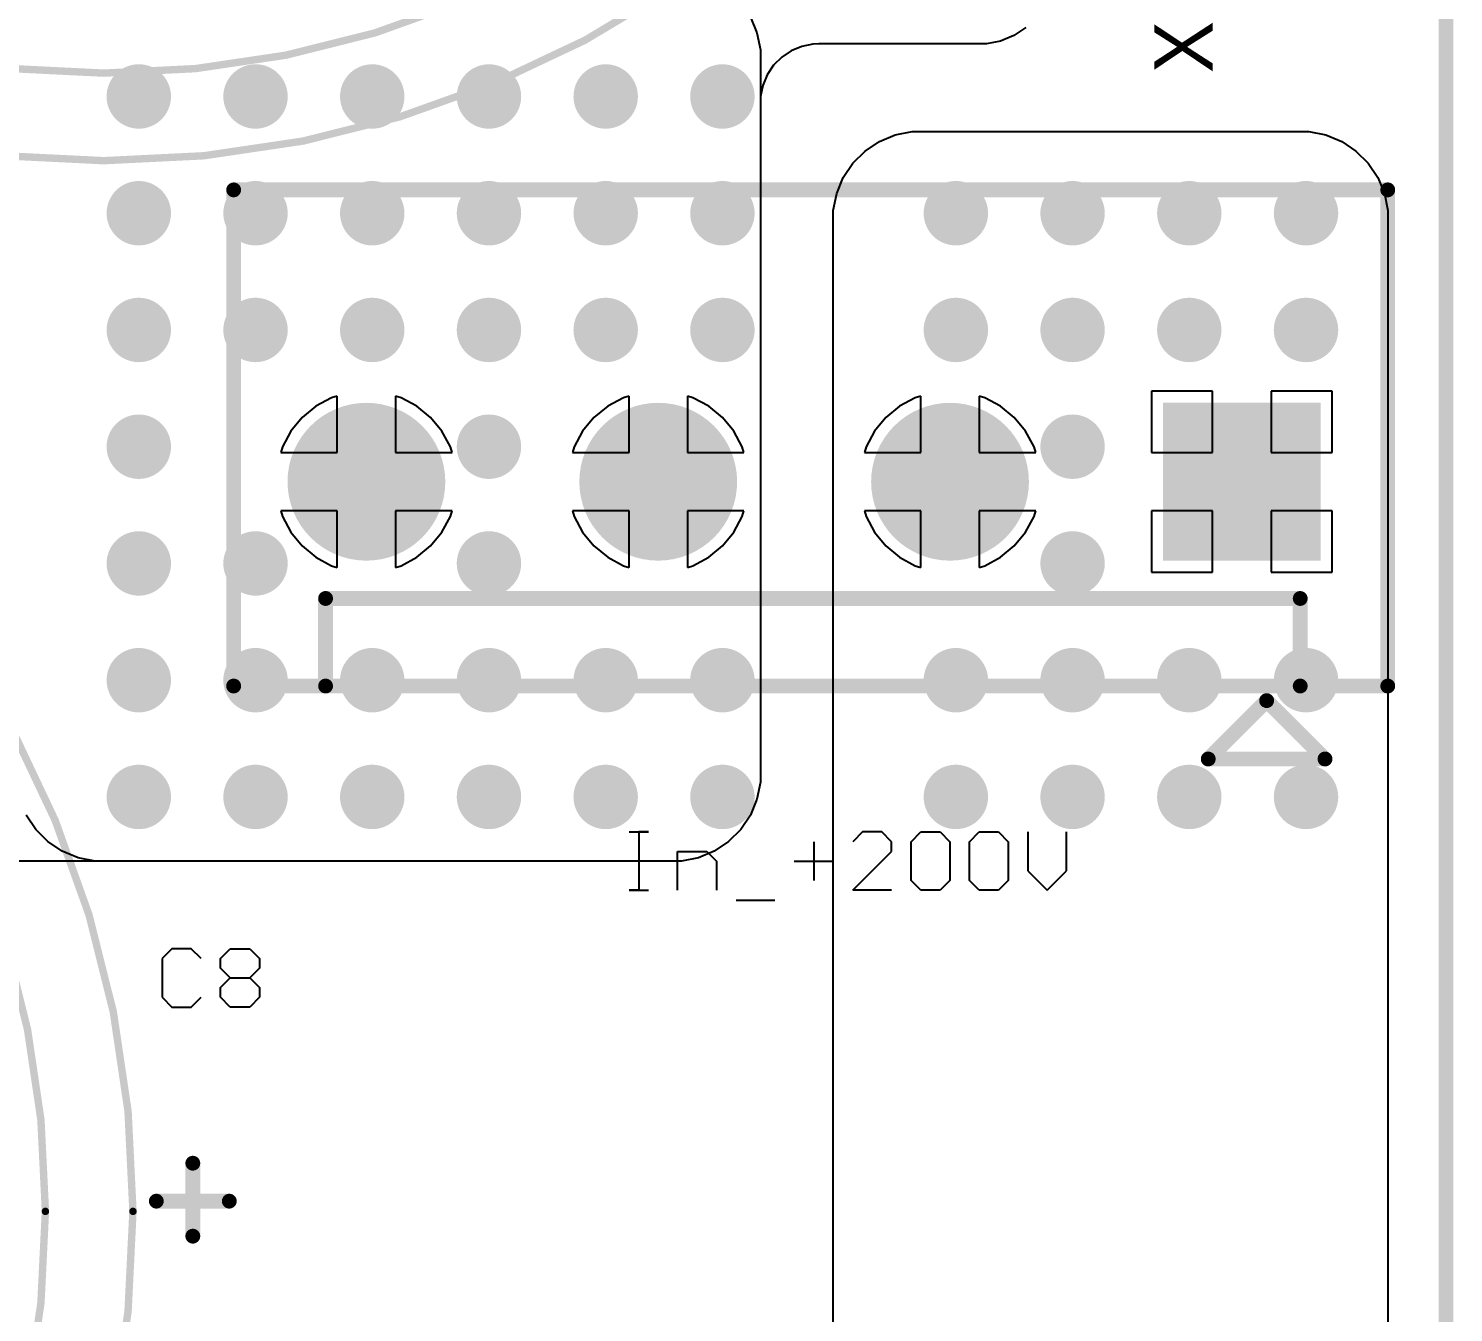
# Model space of a CAD drawing. Header units: millimetres. Extents: x 25 to 183, y 185 to 406.
# Drawn here: x 158.11 to 182.53, y 345.17 to 367.16 of the extents above; entities that cross this region are included whole.
import ezdxf

# ---------------------------------------------------------------- set-up
doc = ezdxf.new("R2010")
doc.units = ezdxf.units.MM
for name, color, linetype in [('BottomLayer', 5, 'Continuous'), ('BottomSolder', 6, 'Continuous'), ('Mechanical1', 6, 'Continuous'), ('Mechanical13', 56, 'Continuous'), ('MultiLayer', 9, 'Continuous'), ('PadHoleLayer', 156, 'Continuous'), ('TopLayer', 1, 'Continuous'), ('TopOverlay', 2, 'Continuous'), ('TopSolder', 216, 'Continuous'), ('ViaHoleLayer', 16, 'Continuous')]:
    doc.layers.add(name, color=color, linetype=linetype)

# ---------------------------------------------------------------- blocks, each defined once
blk = doc.blocks.new('B04P_NV_1849')
at = {"layer": 'BottomLayer', "const_width": 1.25}
for points in [[(4.375, 0, 1), (5.625, 0, 1)], [(9.375, 0, 1), (10.625, 0, 1)], [(14.375, 0, 1), (15.625, 0, 1)]]:
    blk.add_lwpolyline(points, format="xyb", close=True, dxfattribs=at)
at = {"layer": 'BottomLayer'}
blk.add_solid([(-1.25, -1.25), (1.25, -1.25), (-1.25, 1.25), (1.25, 1.25)], dxfattribs=at)
at = {"layer": 'BottomSolder', "const_width": 1.352}
for points in [[(4.324, 0, 1), (5.676, 0, 1)], [(9.324, 0, 1), (10.676, 0, 1)], [(14.324, 0, 1), (15.676, 0, 1)]]:
    blk.add_lwpolyline(points, format="xyb", close=True, dxfattribs=at)
at = {"layer": 'BottomSolder'}
blk.add_solid([(-1.352, -1.352), (1.352, -1.352), (-1.352, 1.352), (1.352, 1.352)], dxfattribs=at)
at = {"layer": 'MultiLayer', "const_width": 1.25}
for points in [[(4.375, 0, 1), (5.625, 0, 1)], [(9.375, 0, 1), (10.625, 0, 1)], [(14.375, 0, 1), (15.625, 0, 1)]]:
    blk.add_lwpolyline(points, format="xyb", close=True, dxfattribs=at)
at = {"layer": 'MultiLayer'}
blk.add_solid([(-1.25, -1.25), (1.25, -1.25), (-1.25, 1.25), (1.25, 1.25)], dxfattribs=at)
at = {"layer": 'PadHoleLayer', "const_width": 0.9}
for points in [[(-0.45, 0, 1), (0.45, 0, 1)], [(4.55, 0, 1), (5.45, 0, 1)], [(9.55, 0, 1), (10.45, 0, 1)], [(14.55, 0, 1), (15.45, 0, 1)]]:
    blk.add_lwpolyline(points, format="xyb", close=True, dxfattribs=at)
at = {"layer": 'TopLayer', "const_width": 1.25}
for points in [[(4.375, 0, 1), (5.625, 0, 1)], [(9.375, 0, 1), (10.625, 0, 1)], [(14.375, 0, 1), (15.625, 0, 1)]]:
    blk.add_lwpolyline(points, format="xyb", close=True, dxfattribs=at)
at = {"layer": 'TopLayer'}
blk.add_solid([(-1.25, -1.25), (1.25, -1.25), (-1.25, 1.25), (1.25, 1.25)], dxfattribs=at)
at = {"layer": 'TopOverlay', "const_width": 0.254}
for points in [[(0.575, 4.75), (-1.425, 4.75)], [(-0.425, 3.75), (-1.425, 4.75)], [(0.575, 4.75), (-0.425, 3.75)], [(-2.5, 3.5), (-2.5, -5)], [(17.275, 3.5), (-2.5, 3.5)], [(-1, 3.5), (-1, 2)], [(15.7, 3.5), (15.7, 2)], [(17.275, 3.5), (17.275, -5)], [(15.7, 2), (-1, 2)], [(17.275, -5), (-2.5, -5)]]:
    blk.add_lwpolyline(points, dxfattribs=at)
at = {"layer": 'TopOverlay', "const_width": 0.127}
for points in [[(-1.489, 4.75, 1), (-1.362, 4.75, 1)], [(-1.489, 4.75, 1), (-1.362, 4.75, 1)], [(0.512, 4.75, 1), (0.639, 4.75, 1)], [(0.512, 4.75, 1), (0.639, 4.75, 1)], [(-0.489, 3.75, 1), (-0.362, 3.75, 1)], [(-0.489, 3.75, 1), (-0.362, 3.75, 1)], [(-2.564, 3.5, 1), (-2.437, 3.5, 1)], [(-2.564, 3.5, 1), (-2.437, 3.5, 1)], [(-1.064, 3.5, 1), (-0.937, 3.5, 1)], [(15.636, 3.5, 1), (15.763, 3.5, 1)], [(17.211, 3.5, 1), (17.338, 3.5, 1)], [(17.211, 3.5, 1), (17.338, 3.5, 1)], [(-1.064, 2, 1), (-0.937, 2, 1)], [(-1.064, 2, 1), (-0.937, 2, 1)], [(15.636, 2, 1), (15.763, 2, 1)], [(15.636, 2, 1), (15.763, 2, 1)], [(-2.564, -5, 1), (-2.437, -5, 1)], [(-2.564, -5, 1), (-2.437, -5, 1)], [(17.211, -5, 1), (17.338, -5, 1)], [(17.211, -5, 1), (17.338, -5, 1)]]:
    blk.add_lwpolyline(points, format="xyb", close=True, dxfattribs=at)
at = {"layer": 'TopSolder', "const_width": 1.352}
for points in [[(4.324, 0, 1), (5.676, 0, 1)], [(9.324, 0, 1), (10.676, 0, 1)], [(14.324, 0, 1), (15.676, 0, 1)]]:
    blk.add_lwpolyline(points, format="xyb", close=True, dxfattribs=at)
at = {"layer": 'TopSolder'}
blk.add_solid([(-1.352, -1.352), (1.352, -1.352), (-1.352, 1.352), (1.352, 1.352)], dxfattribs=at)
blk = doc.blocks.new('EL_D35_H45_LS10_1876')
at = {"layer": 'Mechanical13'}
for points, const_width in [([(22.5, 0, 1), (-12.5, 0, 1)], 0.127), ([(22.5, 0, 1), (-12.5, 0, 1)], 0.127), ([(21, 0, 1), (-11, 0, 1)], 0.127), ([(-12.532, 0, 1), (-12.468, 0, 1)], 0.0635), ([(-12.532, 0, 1), (-12.468, 0, 1)], 0.0635), ([(-11.032, 0, 1), (-10.968, 0, 1)], 0.0635)]:
    blk.add_lwpolyline(points, format="xyb", close=True, dxfattribs=dict(at, const_width=const_width))
at = {"layer": 'TopOverlay'}
for points, const_width in [([(22.5, 0, 1), (-12.5, 0, 1)], 0.127), ([(-13.589, 0.425, 1), (-13.462, 0.425, 1)], 0.127), ([(-12.532, 0, 1), (-12.468, 0, 1)], 0.0635), ([(-14.214, -0.175, 1), (-14.087, -0.175, 1)], 0.127), ([(-12.964, -0.175, 1), (-12.837, -0.175, 1)], 0.127), ([(-13.589, -0.825, 1), (-13.462, -0.825, 1)], 0.127)]:
    blk.add_lwpolyline(points, format="xyb", close=True, dxfattribs=dict(at, const_width=const_width))
at = {"layer": 'TopOverlay', "const_width": 0.254}
for points in [[(-13.525, 0.425), (-13.525, -0.825)], [(-12.9, -0.175), (-14.15, -0.175)]]:
    blk.add_lwpolyline(points, dxfattribs=at)
blk = doc.blocks.new('EL_D35_H45_LS10_1877')
at = {"layer": 'Mechanical13', "const_width": 0.127}
for points in [[(22.5, 0, 1), (-12.5, 0, 1)], [(22.5, 0, 1), (-12.5, 0, 1)], [(21, 0, 1), (-11, 0, 1)]]:
    blk.add_lwpolyline(points, format="xyb", close=True, dxfattribs=at)
at = {"layer": 'TopOverlay', "const_width": 0.127}
blk.add_lwpolyline([(22.5, 0, 1), (-12.5, 0, 1)], format="xyb", close=True, dxfattribs=at)

msp = doc.modelspace()

# ---------------------------------------------------------------- linework, layer by layer
at = {"layer": 'BottomLayer'}
for p, q in [((170.479, 367.361), (170.592, 367.088)), ((170.592, 367.088), (170.65, 366.798)), ((170.65, 366.798), (170.65, 366.65)), ((170.65, 366.65), (170.65, 366.65)), ((170.65, 366.65), (170.65, 366.65)), ((170.65, 366.65), (170.65, 354.4)), ((172.689, 365.229), (172.962, 365.342)), ((172.962, 365.342), (173.252, 365.4)), ((173.252, 365.4), (173.4, 365.4)), ((173.4, 365.4), (179.9, 365.4)), ((179.9, 365.4), (179.9, 365.4)), ((179.9, 365.4), (179.9, 365.4)), ((179.9, 365.4), (180.048, 365.4)), ((180.048, 365.4), (180.338, 365.342)), ((180.338, 365.342), (180.611, 365.229)), ((172.235, 364.856), (172.444, 365.065)), ((172.444, 365.065), (172.689, 365.229)), ((180.611, 365.229), (180.856, 365.065)), ((180.856, 365.065), (181.065, 364.856)), ((172.071, 364.611), (172.235, 364.856)), ((181.065, 364.856), (181.229, 364.611)), ((171.958, 364.338), (172.071, 364.611)), ((181.229, 364.611), (181.342, 364.338)), ((171.9, 364.048), (171.958, 364.338)), ((181.342, 364.338), (181.4, 364.048)), ((171.9, 363.9), (171.9, 364.048)), ((171.9, 318.9), (171.9, 363.9)), ((181.4, 364.048), (181.4, 363.9)), ((181.4, 363.9), (181.4, 318.9)), ((170.65, 354.4), (170.65, 354.252)), ((170.65, 354.252), (170.592, 353.962)), ((170.592, 353.962), (170.479, 353.689)), ((158.235, 353.444), (158.071, 353.689)), ((170.479, 353.689), (170.315, 353.444)), ((158.444, 353.235), (158.235, 353.444)), ((170.315, 353.444), (170.106, 353.235)), ((158.689, 353.071), (158.444, 353.235)), ((158.962, 352.958), (158.689, 353.071)), ((169.861, 353.071), (169.588, 352.958)), ((170.106, 353.235), (169.861, 353.071)), ((159.252, 352.9), (158.962, 352.958)), ((159.4, 352.9), (159.252, 352.9)), ((169.15, 352.9), (159.4, 352.9)), ((169.298, 352.9), (169.15, 352.9)), ((169.15, 352.9), (169.15, 352.9)), ((169.15, 352.9), (169.15, 352.9)), ((169.588, 352.958), (169.298, 352.9))]:
    msp.add_line(p, q, dxfattribs=at)
at = {"layer": 'BottomLayer', "const_width": 0.45}
for points in [[(159.775, 366, 1), (160.225, 366, 1)], [(161.775, 366, 1), (162.225, 366, 1)], [(163.775, 366, 1), (164.225, 366, 1)], [(165.775, 366, 1), (166.225, 366, 1)], [(167.775, 366, 1), (168.225, 366, 1)], [(169.775, 366, 1), (170.225, 366, 1)], [(159.775, 364, 1), (160.225, 364, 1)], [(161.775, 364, 1), (162.225, 364, 1)], [(163.775, 364, 1), (164.225, 364, 1)], [(165.775, 364, 1), (166.225, 364, 1)], [(167.775, 364, 1), (168.225, 364, 1)], [(169.775, 364, 1), (170.225, 364, 1)], [(173.775, 364, 1), (174.225, 364, 1)], [(175.775, 364, 1), (176.225, 364, 1)], [(177.775, 364, 1), (178.225, 364, 1)], [(179.775, 364, 1), (180.225, 364, 1)], [(159.775, 362, 1), (160.225, 362, 1)], [(161.775, 362, 1), (162.225, 362, 1)], [(163.775, 362, 1), (164.225, 362, 1)], [(165.775, 362, 1), (166.225, 362, 1)], [(167.775, 362, 1), (168.225, 362, 1)], [(169.775, 362, 1), (170.225, 362, 1)], [(173.775, 362, 1), (174.225, 362, 1)], [(175.775, 362, 1), (176.225, 362, 1)], [(177.775, 362, 1), (178.225, 362, 1)], [(179.775, 362, 1), (180.225, 362, 1)], [(159.775, 360, 1), (160.225, 360, 1)], [(165.775, 360, 1), (166.225, 360, 1)], [(175.775, 360, 1), (176.225, 360, 1)], [(159.775, 358, 1), (160.225, 358, 1)], [(161.775, 358, 1), (162.225, 358, 1)], [(165.775, 358, 1), (166.225, 358, 1)], [(175.775, 358, 1), (176.225, 358, 1)], [(159.775, 356, 1), (160.225, 356, 1)], [(161.775, 356, 1), (162.225, 356, 1)], [(163.775, 356, 1), (164.225, 356, 1)], [(165.775, 356, 1), (166.225, 356, 1)], [(167.775, 356, 1), (168.225, 356, 1)], [(169.775, 356, 1), (170.225, 356, 1)], [(173.775, 356, 1), (174.225, 356, 1)], [(175.775, 356, 1), (176.225, 356, 1)], [(177.775, 356, 1), (178.225, 356, 1)], [(179.775, 356, 1), (180.225, 356, 1)], [(159.775, 354, 1), (160.225, 354, 1)], [(161.775, 354, 1), (162.225, 354, 1)], [(163.775, 354, 1), (164.225, 354, 1)], [(165.775, 354, 1), (166.225, 354, 1)], [(167.775, 354, 1), (168.225, 354, 1)], [(169.775, 354, 1), (170.225, 354, 1)], [(173.775, 354, 1), (174.225, 354, 1)], [(175.775, 354, 1), (176.225, 354, 1)], [(177.775, 354, 1), (178.225, 354, 1)], [(179.775, 354, 1), (180.225, 354, 1)]]:
    msp.add_lwpolyline(points, format="xyb", close=True, dxfattribs=at)
at = {"layer": 'BottomSolder', "const_width": 0.552}
for points in [[(159.724, 366, 1), (160.276, 366, 1)], [(161.724, 366, 1), (162.276, 366, 1)], [(163.724, 366, 1), (164.276, 366, 1)], [(165.724, 366, 1), (166.276, 366, 1)], [(167.724, 366, 1), (168.276, 366, 1)], [(169.724, 366, 1), (170.276, 366, 1)], [(159.724, 364, 1), (160.276, 364, 1)], [(161.724, 364, 1), (162.276, 364, 1)], [(163.724, 364, 1), (164.276, 364, 1)], [(165.724, 364, 1), (166.276, 364, 1)], [(167.724, 364, 1), (168.276, 364, 1)], [(169.724, 364, 1), (170.276, 364, 1)], [(173.724, 364, 1), (174.276, 364, 1)], [(175.724, 364, 1), (176.276, 364, 1)], [(177.724, 364, 1), (178.276, 364, 1)], [(179.724, 364, 1), (180.276, 364, 1)], [(159.724, 362, 1), (160.276, 362, 1)], [(161.724, 362, 1), (162.276, 362, 1)], [(163.724, 362, 1), (164.276, 362, 1)], [(165.724, 362, 1), (166.276, 362, 1)], [(167.724, 362, 1), (168.276, 362, 1)], [(169.724, 362, 1), (170.276, 362, 1)], [(173.724, 362, 1), (174.276, 362, 1)], [(175.724, 362, 1), (176.276, 362, 1)], [(177.724, 362, 1), (178.276, 362, 1)], [(179.724, 362, 1), (180.276, 362, 1)], [(159.724, 360, 1), (160.276, 360, 1)], [(165.724, 360, 1), (166.276, 360, 1)], [(175.724, 360, 1), (176.276, 360, 1)], [(159.724, 358, 1), (160.276, 358, 1)], [(161.724, 358, 1), (162.276, 358, 1)], [(165.724, 358, 1), (166.276, 358, 1)], [(175.724, 358, 1), (176.276, 358, 1)], [(159.724, 356, 1), (160.276, 356, 1)], [(161.724, 356, 1), (162.276, 356, 1)], [(163.724, 356, 1), (164.276, 356, 1)], [(165.724, 356, 1), (166.276, 356, 1)], [(167.724, 356, 1), (168.276, 356, 1)], [(169.724, 356, 1), (170.276, 356, 1)], [(173.724, 356, 1), (174.276, 356, 1)], [(175.724, 356, 1), (176.276, 356, 1)], [(177.724, 356, 1), (178.276, 356, 1)], [(179.724, 356, 1), (180.276, 356, 1)], [(159.724, 354, 1), (160.276, 354, 1)], [(161.724, 354, 1), (162.276, 354, 1)], [(163.724, 354, 1), (164.276, 354, 1)], [(165.724, 354, 1), (166.276, 354, 1)], [(167.724, 354, 1), (168.276, 354, 1)], [(169.724, 354, 1), (170.276, 354, 1)], [(173.724, 354, 1), (174.276, 354, 1)], [(175.724, 354, 1), (176.276, 354, 1)], [(177.724, 354, 1), (178.276, 354, 1)], [(179.724, 354, 1), (180.276, 354, 1)]]:
    msp.add_lwpolyline(points, format="xyb", close=True, dxfattribs=at)
at = {"layer": 'Mechanical1', "const_width": 0.254}
msp.add_lwpolyline([(182.4, 195.4), (182.4, 395.4)], dxfattribs=at)
at = {"layer": 'MultiLayer', "const_width": 0.45}
for points in [[(159.775, 366, 1), (160.225, 366, 1)], [(161.775, 366, 1), (162.225, 366, 1)], [(163.775, 366, 1), (164.225, 366, 1)], [(165.775, 366, 1), (166.225, 366, 1)], [(167.775, 366, 1), (168.225, 366, 1)], [(169.775, 366, 1), (170.225, 366, 1)], [(159.775, 364, 1), (160.225, 364, 1)], [(161.775, 364, 1), (162.225, 364, 1)], [(163.775, 364, 1), (164.225, 364, 1)], [(165.775, 364, 1), (166.225, 364, 1)], [(167.775, 364, 1), (168.225, 364, 1)], [(169.775, 364, 1), (170.225, 364, 1)], [(173.775, 364, 1), (174.225, 364, 1)], [(175.775, 364, 1), (176.225, 364, 1)], [(177.775, 364, 1), (178.225, 364, 1)], [(179.775, 364, 1), (180.225, 364, 1)], [(159.775, 362, 1), (160.225, 362, 1)], [(161.775, 362, 1), (162.225, 362, 1)], [(163.775, 362, 1), (164.225, 362, 1)], [(165.775, 362, 1), (166.225, 362, 1)], [(167.775, 362, 1), (168.225, 362, 1)], [(169.775, 362, 1), (170.225, 362, 1)], [(173.775, 362, 1), (174.225, 362, 1)], [(175.775, 362, 1), (176.225, 362, 1)], [(177.775, 362, 1), (178.225, 362, 1)], [(179.775, 362, 1), (180.225, 362, 1)], [(159.775, 360, 1), (160.225, 360, 1)], [(165.775, 360, 1), (166.225, 360, 1)], [(175.775, 360, 1), (176.225, 360, 1)], [(159.775, 358, 1), (160.225, 358, 1)], [(161.775, 358, 1), (162.225, 358, 1)], [(165.775, 358, 1), (166.225, 358, 1)], [(175.775, 358, 1), (176.225, 358, 1)], [(159.775, 356, 1), (160.225, 356, 1)], [(161.775, 356, 1), (162.225, 356, 1)], [(163.775, 356, 1), (164.225, 356, 1)], [(165.775, 356, 1), (166.225, 356, 1)], [(167.775, 356, 1), (168.225, 356, 1)], [(169.775, 356, 1), (170.225, 356, 1)], [(173.775, 356, 1), (174.225, 356, 1)], [(175.775, 356, 1), (176.225, 356, 1)], [(177.775, 356, 1), (178.225, 356, 1)], [(179.775, 356, 1), (180.225, 356, 1)], [(159.775, 354, 1), (160.225, 354, 1)], [(161.775, 354, 1), (162.225, 354, 1)], [(163.775, 354, 1), (164.225, 354, 1)], [(165.775, 354, 1), (166.225, 354, 1)], [(167.775, 354, 1), (168.225, 354, 1)], [(169.775, 354, 1), (170.225, 354, 1)], [(173.775, 354, 1), (174.225, 354, 1)], [(175.775, 354, 1), (176.225, 354, 1)], [(177.775, 354, 1), (178.225, 354, 1)], [(179.775, 354, 1), (180.225, 354, 1)]]:
    msp.add_lwpolyline(points, format="xyb", close=True, dxfattribs=at)
at = {"layer": 'TopLayer'}
for p, q in [((174.992, 367.042), (174.765, 366.948)), ((175.197, 367.179), (174.992, 367.042)), ((171.179, 366.782), (171.016, 366.673)), ((171.36, 366.857), (171.179, 366.782)), ((171.552, 366.895), (171.36, 366.857)), ((171.65, 366.9), (171.552, 366.895)), ((174.523, 366.9), (171.65, 366.9)), ((171.65, 366.9), (171.65, 366.9)), ((174.765, 366.948), (174.523, 366.9)), ((170.877, 366.534), (170.768, 366.371)), ((171.016, 366.673), (170.877, 366.534)), ((170.768, 366.371), (170.693, 366.19)), ((170.693, 366.19), (170.655, 365.998)), ((170.655, 365.998), (170.65, 365.9)), ((170.65, 365.9), (170.65, 365.65)), ((170.65, 365.65), (170.65, 354.4)), ((172.689, 365.229), (172.962, 365.342)), ((172.962, 365.342), (173.252, 365.4)), ((173.252, 365.4), (173.4, 365.4)), ((173.4, 365.4), (179.9, 365.4)), ((179.9, 365.4), (179.9, 365.4)), ((179.9, 365.4), (179.9, 365.4)), ((179.9, 365.4), (180.048, 365.4)), ((180.048, 365.4), (180.338, 365.342)), ((180.338, 365.342), (180.611, 365.229)), ((172.235, 364.856), (172.444, 365.065)), ((172.444, 365.065), (172.689, 365.229)), ((180.611, 365.229), (180.856, 365.065)), ((180.856, 365.065), (181.065, 364.856)), ((172.071, 364.611), (172.235, 364.856)), ((181.065, 364.856), (181.229, 364.611)), ((171.958, 364.338), (172.071, 364.611)), ((181.229, 364.611), (181.342, 364.338)), ((171.9, 364.048), (171.958, 364.338)), ((181.342, 364.338), (181.4, 364.048)), ((171.9, 363.9), (171.9, 364.048)), ((171.9, 363.78), (171.9, 363.9)), ((171.9, 363.9), (171.9, 363.9)), ((171.9, 363.9), (171.9, 363.9)), ((181.4, 364.048), (181.4, 363.9)), ((181.4, 363.9), (181.4, 318.9)), ((171.9, 318.9), (171.9, 363.78)), ((178.4, 360.95), (177.35, 360.95)), ((177.35, 360.95), (177.35, 359.9)), ((178.4, 359.9), (178.4, 360.95)), ((180.45, 360.95), (179.4, 360.95)), ((179.4, 360.95), (179.4, 359.9)), ((180.45, 359.9), (180.45, 360.95)), ((163.035, 360.695), (162.799, 360.501)), ((163.304, 360.839), (163.035, 360.695)), ((163.4, 360.868), (163.304, 360.839)), ((163.4, 359.9), (163.4, 360.868)), ((164.496, 360.839), (164.4, 360.868)), ((164.4, 360.868), (164.4, 359.9)), ((164.765, 360.695), (164.496, 360.839)), ((165.001, 360.501), (164.765, 360.695)), ((168.035, 360.695), (167.799, 360.501)), ((168.304, 360.839), (168.035, 360.695)), ((168.4, 360.868), (168.304, 360.839)), ((168.4, 359.9), (168.4, 360.868)), ((169.496, 360.839), (169.4, 360.868)), ((169.4, 360.868), (169.4, 359.9)), ((169.765, 360.695), (169.496, 360.839)), ((170.001, 360.501), (169.765, 360.695)), ((173.035, 360.695), (172.799, 360.501)), ((173.304, 360.839), (173.035, 360.695)), ((173.4, 360.868), (173.304, 360.839)), ((173.4, 359.9), (173.4, 360.868)), ((174.496, 360.839), (174.4, 360.868)), ((174.4, 360.868), (174.4, 359.9)), ((174.765, 360.695), (174.496, 360.839)), ((175.001, 360.501), (174.765, 360.695)), ((162.799, 360.501), (162.605, 360.265)), ((165.195, 360.265), (165.001, 360.501)), ((167.799, 360.501), (167.605, 360.265)), ((170.195, 360.265), (170.001, 360.501)), ((172.799, 360.501), (172.605, 360.265)), ((175.195, 360.265), (175.001, 360.501)), ((162.605, 360.265), (162.461, 359.996)), ((165.339, 359.996), (165.195, 360.265)), ((167.605, 360.265), (167.461, 359.996)), ((170.339, 359.996), (170.195, 360.265)), ((172.605, 360.265), (172.461, 359.996)), ((175.339, 359.996), (175.195, 360.265)), ((162.461, 359.996), (162.432, 359.9)), ((165.368, 359.9), (165.339, 359.996)), ((167.461, 359.996), (167.432, 359.9)), ((170.368, 359.9), (170.339, 359.996)), ((172.461, 359.996), (172.432, 359.9)), ((175.368, 359.9), (175.339, 359.996)), ((162.432, 359.9), (163.4, 359.9)), ((164.4, 359.9), (165.368, 359.9)), ((167.432, 359.9), (168.4, 359.9)), ((169.4, 359.9), (170.368, 359.9)), ((172.432, 359.9), (173.4, 359.9)), ((174.4, 359.9), (175.368, 359.9)), ((177.35, 359.9), (178.4, 359.9)), ((179.4, 359.9), (180.45, 359.9)), ((163.4, 358.9), (162.432, 358.9)), ((162.432, 358.9), (162.461, 358.804)), ((162.461, 358.804), (162.605, 358.535)), ((163.4, 357.932), (163.4, 358.9)), ((165.368, 358.9), (164.4, 358.9)), ((164.4, 358.9), (164.4, 357.932)), ((165.195, 358.535), (165.339, 358.804)), ((165.339, 358.804), (165.368, 358.9)), ((168.4, 358.9), (167.432, 358.9)), ((167.432, 358.9), (167.461, 358.804)), ((167.461, 358.804), (167.605, 358.535)), ((168.4, 357.932), (168.4, 358.9)), ((170.368, 358.9), (169.4, 358.9)), ((169.4, 358.9), (169.4, 357.932)), ((170.195, 358.535), (170.339, 358.804)), ((170.339, 358.804), (170.368, 358.9)), ((173.4, 358.9), (172.432, 358.9)), ((172.432, 358.9), (172.461, 358.804)), ((172.461, 358.804), (172.605, 358.535)), ((173.4, 357.932), (173.4, 358.9)), ((175.368, 358.9), (174.4, 358.9)), ((174.4, 358.9), (174.4, 357.932)), ((175.195, 358.535), (175.339, 358.804)), ((175.339, 358.804), (175.368, 358.9)), ((178.4, 358.9), (177.35, 358.9)), ((177.35, 358.9), (177.35, 357.85)), ((178.4, 357.85), (178.4, 358.9)), ((180.45, 358.9), (179.4, 358.9)), ((179.4, 358.9), (179.4, 357.85)), ((180.45, 357.85), (180.45, 358.9)), ((162.605, 358.535), (162.799, 358.299)), ((165.001, 358.299), (165.195, 358.535)), ((167.605, 358.535), (167.799, 358.299)), ((170.001, 358.299), (170.195, 358.535)), ((172.605, 358.535), (172.799, 358.299)), ((175.001, 358.299), (175.195, 358.535)), ((162.799, 358.299), (163.035, 358.105)), ((164.765, 358.105), (165.001, 358.299)), ((167.799, 358.299), (168.035, 358.105)), ((169.765, 358.105), (170.001, 358.299)), ((172.799, 358.299), (173.035, 358.105)), ((174.765, 358.105), (175.001, 358.299)), ((163.035, 358.105), (163.304, 357.961)), ((163.304, 357.961), (163.4, 357.932)), ((164.4, 357.932), (164.496, 357.961)), ((164.496, 357.961), (164.765, 358.105)), ((168.035, 358.105), (168.304, 357.961)), ((168.304, 357.961), (168.4, 357.932)), ((169.4, 357.932), (169.496, 357.961)), ((169.496, 357.961), (169.765, 358.105)), ((173.035, 358.105), (173.304, 357.961)), ((173.304, 357.961), (173.4, 357.932)), ((174.4, 357.932), (174.496, 357.961)), ((174.496, 357.961), (174.765, 358.105)), ((177.35, 357.85), (178.4, 357.85)), ((179.4, 357.85), (180.45, 357.85)), ((170.65, 354.4), (170.65, 354.4)), ((170.65, 354.4), (170.65, 354.252)), ((170.65, 354.252), (170.592, 353.962)), ((170.592, 353.962), (170.479, 353.689)), ((170.479, 353.689), (170.315, 353.444)), ((170.315, 353.444), (170.106, 353.235)), ((169.861, 353.071), (169.588, 352.958)), ((170.106, 353.235), (169.861, 353.071)), ((169.15, 352.9), (157.65, 352.9)), ((169.298, 352.9), (169.15, 352.9)), ((169.588, 352.958), (169.298, 352.9))]:
    msp.add_line(p, q, dxfattribs=at)
at = {"layer": 'TopLayer', "const_width": 0.45}
for points in [[(159.775, 366, 1), (160.225, 366, 1)], [(161.775, 366, 1), (162.225, 366, 1)], [(163.775, 366, 1), (164.225, 366, 1)], [(165.775, 366, 1), (166.225, 366, 1)], [(167.775, 366, 1), (168.225, 366, 1)], [(169.775, 366, 1), (170.225, 366, 1)], [(159.775, 364, 1), (160.225, 364, 1)], [(161.775, 364, 1), (162.225, 364, 1)], [(163.775, 364, 1), (164.225, 364, 1)], [(165.775, 364, 1), (166.225, 364, 1)], [(167.775, 364, 1), (168.225, 364, 1)], [(169.775, 364, 1), (170.225, 364, 1)], [(173.775, 364, 1), (174.225, 364, 1)], [(175.775, 364, 1), (176.225, 364, 1)], [(177.775, 364, 1), (178.225, 364, 1)], [(179.775, 364, 1), (180.225, 364, 1)], [(159.775, 362, 1), (160.225, 362, 1)], [(161.775, 362, 1), (162.225, 362, 1)], [(163.775, 362, 1), (164.225, 362, 1)], [(165.775, 362, 1), (166.225, 362, 1)], [(167.775, 362, 1), (168.225, 362, 1)], [(169.775, 362, 1), (170.225, 362, 1)], [(173.775, 362, 1), (174.225, 362, 1)], [(175.775, 362, 1), (176.225, 362, 1)], [(177.775, 362, 1), (178.225, 362, 1)], [(179.775, 362, 1), (180.225, 362, 1)], [(159.775, 360, 1), (160.225, 360, 1)], [(165.775, 360, 1), (166.225, 360, 1)], [(175.775, 360, 1), (176.225, 360, 1)], [(159.775, 358, 1), (160.225, 358, 1)], [(161.775, 358, 1), (162.225, 358, 1)], [(165.775, 358, 1), (166.225, 358, 1)], [(175.775, 358, 1), (176.225, 358, 1)], [(159.775, 356, 1), (160.225, 356, 1)], [(161.775, 356, 1), (162.225, 356, 1)], [(163.775, 356, 1), (164.225, 356, 1)], [(165.775, 356, 1), (166.225, 356, 1)], [(167.775, 356, 1), (168.225, 356, 1)], [(169.775, 356, 1), (170.225, 356, 1)], [(173.775, 356, 1), (174.225, 356, 1)], [(175.775, 356, 1), (176.225, 356, 1)], [(177.775, 356, 1), (178.225, 356, 1)], [(179.775, 356, 1), (180.225, 356, 1)], [(159.775, 354, 1), (160.225, 354, 1)], [(161.775, 354, 1), (162.225, 354, 1)], [(163.775, 354, 1), (164.225, 354, 1)], [(165.775, 354, 1), (166.225, 354, 1)], [(167.775, 354, 1), (168.225, 354, 1)], [(169.775, 354, 1), (170.225, 354, 1)], [(173.775, 354, 1), (174.225, 354, 1)], [(175.775, 354, 1), (176.225, 354, 1)], [(177.775, 354, 1), (178.225, 354, 1)], [(179.775, 354, 1), (180.225, 354, 1)]]:
    msp.add_lwpolyline(points, format="xyb", close=True, dxfattribs=at)
at = {"layer": 'TopOverlay'}
for p, q in [((168.4, 353.4), (168.733, 353.4)), ((168.733, 353.4), (168.567, 353.4)), ((168.567, 353.4), (168.567, 352.4)), ((172.399, 353.4), (172.232, 353.233)), ((172.732, 353.4), (172.399, 353.4)), ((172.899, 353.233), (172.732, 353.4)), ((173.232, 353.233), (173.398, 353.4)), ((173.398, 353.4), (173.732, 353.4)), ((173.732, 353.4), (173.898, 353.233)), ((174.231, 353.233), (174.398, 353.4)), ((174.398, 353.4), (174.731, 353.4)), ((174.731, 353.4), (174.898, 353.233)), ((175.231, 353.4), (175.231, 352.733)), ((175.898, 352.733), (175.898, 353.4)), ((171.566, 353.233), (171.566, 352.567)), ((172.899, 353.066), (172.899, 353.233)), ((173.232, 352.567), (173.232, 353.233)), ((173.898, 353.233), (173.898, 352.567)), ((174.231, 352.567), (174.231, 353.233)), ((174.898, 353.233), (174.898, 352.567)), ((169.233, 352.4), (169.233, 353.066)), ((169.233, 353.066), (169.733, 353.066)), ((169.733, 353.066), (169.9, 352.9)), ((169.9, 352.9), (169.9, 352.4)), ((171.232, 352.9), (171.899, 352.9)), ((172.232, 352.4), (172.899, 353.066)), ((175.231, 352.733), (175.564, 352.4)), ((175.564, 352.4), (175.898, 352.733)), ((168.567, 352.4), (168.4, 352.4)), ((168.4, 352.4), (168.733, 352.4)), ((172.899, 352.4), (172.232, 352.4)), ((173.398, 352.4), (173.232, 352.567)), ((173.732, 352.4), (173.398, 352.4)), ((173.898, 352.567), (173.732, 352.4)), ((174.398, 352.4), (174.231, 352.567)), ((174.731, 352.4), (174.398, 352.4)), ((174.898, 352.567), (174.731, 352.4)), ((170.233, 352.233), (170.899, 352.233)), ((160.567, 351.4), (160.4, 351.233)), ((160.9, 351.4), (160.567, 351.4)), ((161.066, 351.233), (160.9, 351.4)), ((161.4, 351.233), (161.566, 351.4)), ((161.566, 351.4), (161.9, 351.4)), ((161.9, 351.4), (162.066, 351.233)), ((160.4, 351.233), (160.4, 350.567)), ((161.4, 351.066), (161.4, 351.233)), ((162.066, 351.233), (162.066, 351.066)), ((161.566, 350.9), (161.4, 351.066)), ((161.4, 350.733), (161.566, 350.9)), ((161.566, 350.9), (161.9, 350.9)), ((162.066, 351.066), (161.9, 350.9)), ((161.9, 350.9), (162.066, 350.733)), ((161.4, 350.567), (161.4, 350.733)), ((162.066, 350.733), (162.066, 350.567)), ((160.4, 350.567), (160.567, 350.4)), ((160.567, 350.4), (160.9, 350.4)), ((160.9, 350.4), (161.066, 350.567)), ((161.566, 350.4), (161.4, 350.567)), ((161.9, 350.4), (161.566, 350.4)), ((162.066, 350.567), (161.9, 350.4))]:
    msp.add_line(p, q, dxfattribs=at)
at = {"layer": 'TopSolder', "const_width": 0.552}
for points in [[(159.724, 366, 1), (160.276, 366, 1)], [(161.724, 366, 1), (162.276, 366, 1)], [(163.724, 366, 1), (164.276, 366, 1)], [(165.724, 366, 1), (166.276, 366, 1)], [(167.724, 366, 1), (168.276, 366, 1)], [(169.724, 366, 1), (170.276, 366, 1)], [(159.724, 364, 1), (160.276, 364, 1)], [(161.724, 364, 1), (162.276, 364, 1)], [(163.724, 364, 1), (164.276, 364, 1)], [(165.724, 364, 1), (166.276, 364, 1)], [(167.724, 364, 1), (168.276, 364, 1)], [(169.724, 364, 1), (170.276, 364, 1)], [(173.724, 364, 1), (174.276, 364, 1)], [(175.724, 364, 1), (176.276, 364, 1)], [(177.724, 364, 1), (178.276, 364, 1)], [(179.724, 364, 1), (180.276, 364, 1)], [(159.724, 362, 1), (160.276, 362, 1)], [(161.724, 362, 1), (162.276, 362, 1)], [(163.724, 362, 1), (164.276, 362, 1)], [(165.724, 362, 1), (166.276, 362, 1)], [(167.724, 362, 1), (168.276, 362, 1)], [(169.724, 362, 1), (170.276, 362, 1)], [(173.724, 362, 1), (174.276, 362, 1)], [(175.724, 362, 1), (176.276, 362, 1)], [(177.724, 362, 1), (178.276, 362, 1)], [(179.724, 362, 1), (180.276, 362, 1)], [(159.724, 360, 1), (160.276, 360, 1)], [(165.724, 360, 1), (166.276, 360, 1)], [(175.724, 360, 1), (176.276, 360, 1)], [(159.724, 358, 1), (160.276, 358, 1)], [(161.724, 358, 1), (162.276, 358, 1)], [(165.724, 358, 1), (166.276, 358, 1)], [(175.724, 358, 1), (176.276, 358, 1)], [(159.724, 356, 1), (160.276, 356, 1)], [(161.724, 356, 1), (162.276, 356, 1)], [(163.724, 356, 1), (164.276, 356, 1)], [(165.724, 356, 1), (166.276, 356, 1)], [(167.724, 356, 1), (168.276, 356, 1)], [(169.724, 356, 1), (170.276, 356, 1)], [(173.724, 356, 1), (174.276, 356, 1)], [(175.724, 356, 1), (176.276, 356, 1)], [(177.724, 356, 1), (178.276, 356, 1)], [(179.724, 356, 1), (180.276, 356, 1)], [(159.724, 354, 1), (160.276, 354, 1)], [(161.724, 354, 1), (162.276, 354, 1)], [(163.724, 354, 1), (164.276, 354, 1)], [(165.724, 354, 1), (166.276, 354, 1)], [(167.724, 354, 1), (168.276, 354, 1)], [(169.724, 354, 1), (170.276, 354, 1)], [(173.724, 354, 1), (174.276, 354, 1)], [(175.724, 354, 1), (176.276, 354, 1)], [(177.724, 354, 1), (178.276, 354, 1)], [(179.724, 354, 1), (180.276, 354, 1)]]:
    msp.add_lwpolyline(points, format="xyb", close=True, dxfattribs=at)
at = {"layer": 'ViaHoleLayer', "const_width": 0.25}
for points in [[(159.875, 366, 1), (160.125, 366, 1)], [(161.875, 366, 1), (162.125, 366, 1)], [(163.875, 366, 1), (164.125, 366, 1)], [(165.875, 366, 1), (166.125, 366, 1)], [(167.875, 366, 1), (168.125, 366, 1)], [(169.875, 366, 1), (170.125, 366, 1)], [(159.875, 364, 1), (160.125, 364, 1)], [(161.875, 364, 1), (162.125, 364, 1)], [(163.875, 364, 1), (164.125, 364, 1)], [(165.875, 364, 1), (166.125, 364, 1)], [(167.875, 364, 1), (168.125, 364, 1)], [(169.875, 364, 1), (170.125, 364, 1)], [(173.875, 364, 1), (174.125, 364, 1)], [(175.875, 364, 1), (176.125, 364, 1)], [(177.875, 364, 1), (178.125, 364, 1)], [(179.875, 364, 1), (180.125, 364, 1)], [(159.875, 362, 1), (160.125, 362, 1)], [(161.875, 362, 1), (162.125, 362, 1)], [(163.875, 362, 1), (164.125, 362, 1)], [(165.875, 362, 1), (166.125, 362, 1)], [(167.875, 362, 1), (168.125, 362, 1)], [(169.875, 362, 1), (170.125, 362, 1)], [(173.875, 362, 1), (174.125, 362, 1)], [(175.875, 362, 1), (176.125, 362, 1)], [(177.875, 362, 1), (178.125, 362, 1)], [(179.875, 362, 1), (180.125, 362, 1)], [(159.875, 360, 1), (160.125, 360, 1)], [(165.875, 360, 1), (166.125, 360, 1)], [(175.875, 360, 1), (176.125, 360, 1)], [(159.875, 358, 1), (160.125, 358, 1)], [(161.875, 358, 1), (162.125, 358, 1)], [(165.875, 358, 1), (166.125, 358, 1)], [(175.875, 358, 1), (176.125, 358, 1)], [(159.875, 356, 1), (160.125, 356, 1)], [(161.875, 356, 1), (162.125, 356, 1)], [(163.875, 356, 1), (164.125, 356, 1)], [(165.875, 356, 1), (166.125, 356, 1)], [(167.875, 356, 1), (168.125, 356, 1)], [(169.875, 356, 1), (170.125, 356, 1)], [(173.875, 356, 1), (174.125, 356, 1)], [(175.875, 356, 1), (176.125, 356, 1)], [(177.875, 356, 1), (178.125, 356, 1)], [(179.875, 356, 1), (180.125, 356, 1)], [(159.875, 354, 1), (160.125, 354, 1)], [(161.875, 354, 1), (162.125, 354, 1)], [(163.875, 354, 1), (164.125, 354, 1)], [(165.875, 354, 1), (166.125, 354, 1)], [(167.875, 354, 1), (168.125, 354, 1)], [(169.875, 354, 1), (170.125, 354, 1)], [(173.875, 354, 1), (174.125, 354, 1)], [(175.875, 354, 1), (176.125, 354, 1)], [(177.875, 354, 1), (178.125, 354, 1)], [(179.875, 354, 1), (180.125, 354, 1)]]:
    msp.add_lwpolyline(points, format="xyb", close=True, dxfattribs=at)

# ---------------------------------------------------------------- block references
at = {"rotation": 180}
for name, p in [('EL_D35_H45_LS10_1877', (164.4, 382.4)), ('EL_D35_H45_LS10_1876', (147.4, 346.9)), ('B04P_NV_1849', (178.9, 359.4))]:
    msp.add_blockref(name, p, dxfattribs=at)

# ---------------------------------------------------------------- texts
at = {"layer": 'TopOverlay'}
msp.add_text('X1', height=1, rotation=90, dxfattribs=at).set_placement((178.4, 366.4))

doc.saveas('drawing.dxf')
